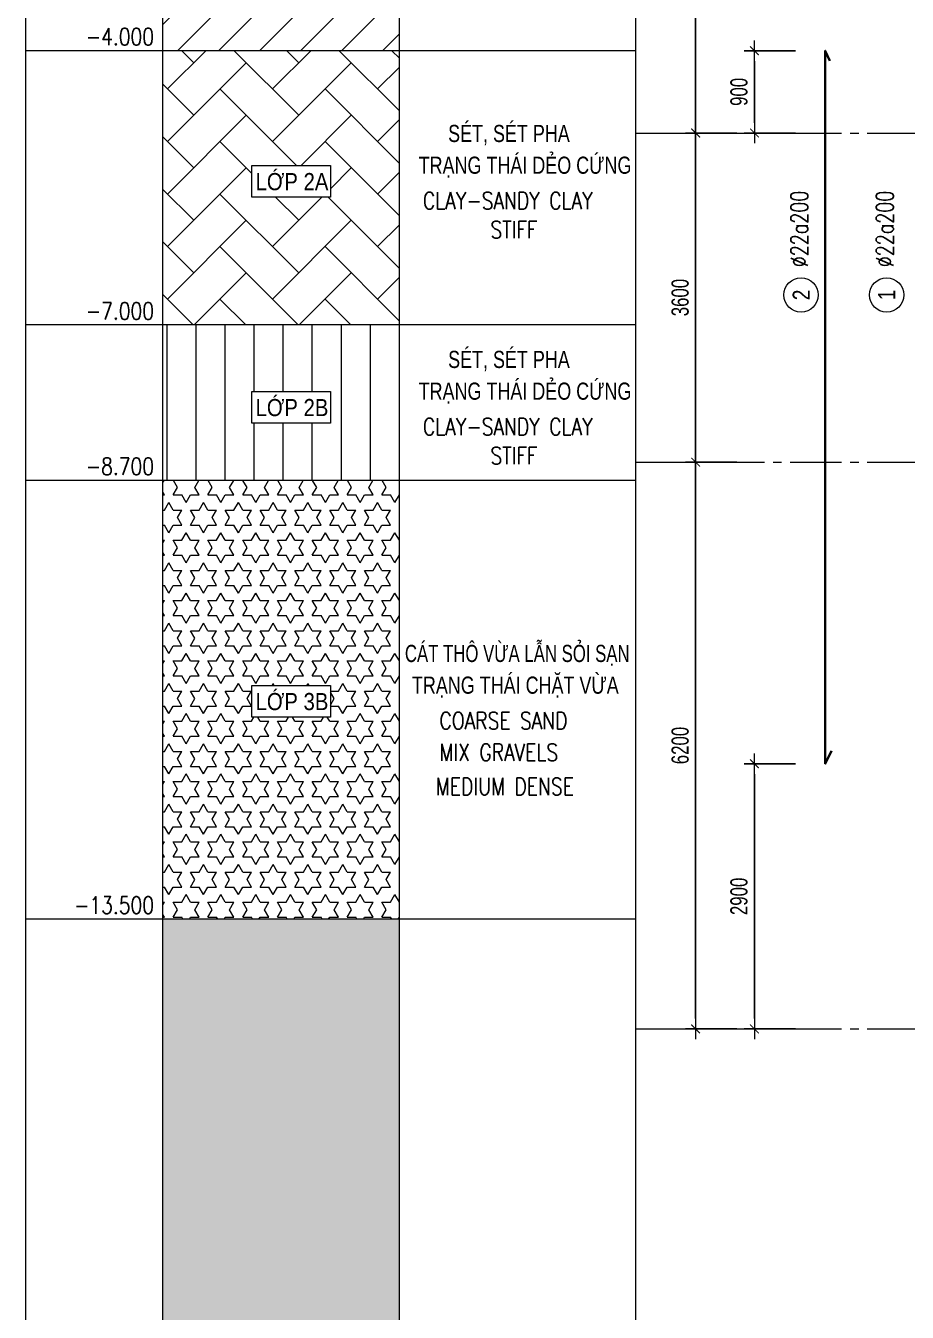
# Model space of a CAD drawing. Header units: millimetres. Extents: x -642477 to 1168880, y -27982 to 330379.
# Drawn here: x 926185 to 935834, y 82049 to 96122 of the extents above; entities that cross this region are included whole.
import ezdxf
from ezdxf.enums import TextEntityAlignment as Align

# ---------------------------------------------------------------- set-up
doc = ezdxf.new("R2010")
doc.units = ezdxf.units.MM
doc.linetypes.add('CENTER2', pattern=[1.125, 0.75, -0.125, 0.125, -0.125])
doc.layers.get('Defpoints').update_dxf_attribs({"color": 151, "lineweight": 9})
for name, color, linetype, lineweight in [('NDC_S_AXIS', 5, 'CENTER2', 13), ('NDC_S_CONTINUOUS', 3, 'Continuous', 20), ('NDC_S_DIM', 1, 'Continuous', 15), ('NDC_S_ENG TEXT', 2, 'Continuous', 20), ('NDC_S_HATCH MATERIAL', 8, 'Continuous', 13), ('NDC_S_REBAR', 4, 'Continuous', 35), ('NDC_S_VN TEXT', 7, 'Continuous', 20), ('NDC_S_VN TITLE', 6, 'Continuous', 35), ('rev_20200806', 1, 'Continuous', 20)]:
    doc.layers.add(name, color=color, linetype=linetype, lineweight=lineweight)
doc.layers.get('rev_20200806').off()
doc.styles.add('ARIAL', font='arial.ttf', dxfattribs={"width": 0.8})
doc.styles.add('NDC_ARIAL', font='arial.ttf', dxfattribs={"width": 0.85})
doc.styles.add('NDC_DIM', font='', dxfattribs={"width": 0.75})
doc.styles.add('NDC_EN TXT', font='romans.shx', dxfattribs={"width": 0.8})
doc.styles.add('NDC_ROMANS', font='romans.shx', dxfattribs={"width": 0.8, "bigfont": 'vns.shx'})
doc.styles.get('NDC_DIM').set_extended_font_data('Dotum')
doc.dimstyles.new('NDC_dim_75', dxfattribs={"dimscale": 75, "dimtxt": 2.5, "dimasz": 1.5, "dimexe": 1.5, "dimexo": 2.5, "dimgap": 1, "dimtad": 1, "dimdec": 0, "dimzin": 0, "dimdsep": 46, "dimtxsty": 'NDC_DIM', "dimblk": 'DIMMARK', "dimcen": 0.09, "dimdle": 1.2, "dimclrd": 1, "dimclre": 1, "dimclrt": 3, "dimadec": 0, "dimazin": 0, "dimtfac": 1, "dimtdec": 0, "dimtix": 1, "dimtofl": 0, "dimtmove": 0, "dimatfit": 3, "dimfxl": 6, "dimfxlon": 1, "dimtolj": 1, "dimtzin": 0, "dimarcsym": 0})

# ---------------------------------------------------------------- blocks, each defined once
blk = doc.blocks.new('DIMMARK')
at = {"layer": 'NDC_S_DIM', "color": 1}
blk.add_line((-1.5, 0), (1, 0), dxfattribs=at)
at = {"layer": 'NDC_S_DIM', "color": 2, "const_width": 0.1}
blk.add_lwpolyline([(-0.4242640687119285, -0.4242640687119285), (0.4242640687119285, 0.4242640687119285)], dxfattribs=at)
blk = doc.blocks.new('*D2165')
at = {"layer": 'Defpoints', "color": 0, "ltscale": 100, "transparency": 16777216}
for p in [(934431.2337683102, 99848.07378612798), (933517.1097547987, 94948.073786128), (934431.2337683102, 94948.073786128)]:
    blk.add_point(p, dxfattribs=at)
at = {"layer": 'NDC_S_DIM', "color": 1, "lineweight": -2, "ltscale": 100, "transparency": 16777216}
for p, q in [((933967.1097547987, 99848.07378612798), (933404.6097547987, 99848.07378612798)), ((933517.1097547987, 99735.57378612798), (933517.1097547987, 95060.573786128)), ((933967.1097547987, 94948.073786128), (933404.6097547987, 94948.073786128))]:
    blk.add_line(p, q, dxfattribs=at)
at = {"layer": 'NDC_S_DIM', "color": 1, "lineweight": -2, "ltscale": 100, "transparency": 16777216, "xscale": 112.5, "yscale": 112.5, "zscale": 112.5}
for p, rotation in [((933517.1097547987, 99848.07378612798), 90), ((933517.1097547987, 94948.073786128), 270)]:
    blk.add_blockref('DIMMARK', p, dxfattribs=dict(at, rotation=rotation))
at = {"layer": 'NDC_S_DIM', "color": 3, "ltscale": 100, "transparency": 16777216, "insert": (933348.2325499138, 97398.0737861277), "char_height": 187.5, "attachment_point": 5, "rotation": 90, "style": 'NDC_DIM'}
blk.add_mtext('\\A1;4900', dxfattribs=at)
blk = doc.blocks.new('*D2166')
at = {"layer": 'Defpoints', "color": 0, "ltscale": 100, "transparency": 16777216}
for p in [(934431.2337683102, 94948.073786128), (933517.1097547987, 91348.073786128), (934431.2337683102, 91348.073786128)]:
    blk.add_point(p, dxfattribs=at)
at = {"layer": 'NDC_S_DIM', "color": 1, "lineweight": -2, "ltscale": 100, "transparency": 16777216}
for p, q in [((933967.1097547987, 94948.073786128), (933404.6097547987, 94948.073786128)), ((933517.1097547987, 94835.573786128), (933517.1097547987, 91460.573786128)), ((933967.1097547987, 91348.073786128), (933404.6097547987, 91348.073786128))]:
    blk.add_line(p, q, dxfattribs=at)
at = {"layer": 'NDC_S_DIM', "color": 1, "lineweight": -2, "ltscale": 100, "transparency": 16777216, "xscale": 112.5, "yscale": 112.5, "zscale": 112.5}
for p, rotation in [((933517.1097547987, 94948.073786128), 90), ((933517.1097547987, 91348.073786128), 270)]:
    blk.add_blockref('DIMMARK', p, dxfattribs=dict(at, rotation=rotation))
at = {"layer": 'NDC_S_DIM', "color": 3, "ltscale": 100, "transparency": 16777216, "insert": (933348.2325499138, 93148.07378612773), "char_height": 187.5, "attachment_point": 5, "rotation": 90, "style": 'NDC_DIM'}
blk.add_mtext('\\A1;3600', dxfattribs=at)
blk = doc.blocks.new('*D2167')
at = {"layer": 'Defpoints', "color": 0, "ltscale": 100, "transparency": 16777216}
for p in [(934431.2337683102, 91348.073786128), (933517.1097547987, 85148.073786128), (934431.2337683102, 85148.073786128)]:
    blk.add_point(p, dxfattribs=at)
at = {"layer": 'NDC_S_DIM', "color": 1, "lineweight": -2, "ltscale": 100, "transparency": 16777216}
for p, q in [((933967.1097547987, 91348.073786128), (933404.6097547987, 91348.073786128)), ((933517.1097547987, 91235.573786128), (933517.1097547987, 85260.573786128)), ((933967.1097547987, 85148.073786128), (933404.6097547987, 85148.073786128))]:
    blk.add_line(p, q, dxfattribs=at)
at = {"layer": 'NDC_S_DIM', "color": 1, "lineweight": -2, "ltscale": 100, "transparency": 16777216, "xscale": 112.5, "yscale": 112.5, "zscale": 112.5}
for p, rotation in [((933517.1097547987, 91348.073786128), 90), ((933517.1097547987, 85148.073786128), 270)]:
    blk.add_blockref('DIMMARK', p, dxfattribs=dict(at, rotation=rotation))
at = {"layer": 'NDC_S_DIM', "color": 3, "ltscale": 100, "transparency": 16777216, "insert": (933348.2325499138, 88248.07378612773), "char_height": 187.5, "attachment_point": 5, "rotation": 90, "style": 'NDC_DIM'}
blk.add_mtext('\\A1;6200', dxfattribs=at)
blk = doc.blocks.new('*D2154')
at = {"layer": 'Defpoints', "color": 0, "ltscale": 100, "transparency": 16777216}
for p in [(934935.4551488901, 88048.073786128), (934160.6989906763, 85148.073786128), (934935.4551488901, 85148.073786128)]:
    blk.add_point(p, dxfattribs=at)
at = {"layer": 'NDC_S_DIM', "color": 1, "lineweight": -2, "ltscale": 100, "transparency": 16777216}
for p, q in [((934610.6989906763, 88048.073786128), (934048.1989906763, 88048.073786128)), ((934160.6989906763, 87935.573786128), (934160.6989906763, 85260.573786128)), ((934610.6989906763, 85148.073786128), (934048.1989906763, 85148.073786128))]:
    blk.add_line(p, q, dxfattribs=at)
at = {"layer": 'NDC_S_DIM', "color": 1, "lineweight": -2, "ltscale": 100, "transparency": 16777216, "xscale": 112.5, "yscale": 112.5, "zscale": 112.5}
for p, rotation in [((934160.6989906763, 88048.073786128), 90), ((934160.6989906763, 85148.073786128), 270)]:
    blk.add_blockref('DIMMARK', p, dxfattribs=dict(at, rotation=rotation))
at = {"layer": 'NDC_S_DIM', "color": 3, "ltscale": 100, "transparency": 16777216, "insert": (933991.8217857914, 86598.07378612773), "char_height": 187.5, "attachment_point": 5, "rotation": 90, "style": 'NDC_DIM'}
blk.add_mtext('\\A1;2900', dxfattribs=at)
blk = doc.blocks.new('*D2155')
at = {"layer": 'Defpoints', "color": 0, "ltscale": 100, "transparency": 16777216}
for p in [(934935.4551488901, 95848.073786128), (934160.6989906763, 94948.073786128), (934935.4551488901, 94948.073786128)]:
    blk.add_point(p, dxfattribs=at)
at = {"layer": 'NDC_S_DIM', "color": 1, "lineweight": -2, "ltscale": 100, "transparency": 16777216}
for p, q in [((934610.6989906763, 95848.073786128), (934048.1989906763, 95848.073786128)), ((934160.6989906763, 95735.573786128), (934160.6989906763, 95060.573786128)), ((934610.6989906763, 94948.073786128), (934048.1989906763, 94948.073786128))]:
    blk.add_line(p, q, dxfattribs=at)
at = {"layer": 'NDC_S_DIM', "color": 1, "lineweight": -2, "ltscale": 100, "transparency": 16777216, "xscale": 112.5, "yscale": 112.5, "zscale": 112.5}
for p, rotation in [((934160.6989906763, 95848.073786128), 90), ((934160.6989906763, 94948.073786128), 270)]:
    blk.add_blockref('DIMMARK', p, dxfattribs=dict(at, rotation=rotation))
at = {"layer": 'NDC_S_DIM', "color": 3, "ltscale": 100, "transparency": 16777216, "insert": (933991.8217857914, 95398.07378612773), "char_height": 187.5, "attachment_point": 5, "rotation": 90, "style": 'NDC_DIM'}
blk.add_mtext('\\A1;900', dxfattribs=at)
blk = doc.blocks.new('HK6')
at = {"layer": 'NDC_S_HATCH MATERIAL', "ltscale": 100}
h = blk.add_hatch(dxfattribs=at)
h.set_pattern_fill('ANSI31', color=256, scale=100)
h.set_pattern_definition([(45, (58959.74348190596, -109397.5449672809), (-224.5064030267288, 224.5064030267288), [])])
h.paths.add_polyline_path([(4089.456360397133, -5762.715489423335), (1499.999999999913, -5762.715489423277), (1499.999999999854, -8062.71548942343), (4089.456360397075, -8062.71548942343)])
h.paths.add_polyline_path([(2498.891214473872, -7063.765829628974), (2498.891214473872, -6717.399284798244), (3277.296929632546, -6717.399284798244), (3277.296929632546, -7063.765829628974)], flags=16)
h = blk.add_hatch(dxfattribs=at)
h.set_pattern_fill('AR-HBONE', color=256, scale=4)
h.set_pattern_definition([(45, (178280.0632281844, 325898.696344176), (5.684341886080801e-14, 574.7363917484258), [1219.2, -406.4]), (135, (178567.4312281843, 326186.064344176), (5.684341886080801e-14, 574.7363917484258), [1219.2, -406.4])])
h.paths.add_polyline_path([(4089.456360397075, -8062.71548942331), (1499.999999999854, -8062.71548942331), (1499.999999999767, -11062.71548942346), (4089.456360396958, -11062.71548942346)])
h.paths.add_polyline_path([(2474.117060172721, -9663.50981643171), (2474.117060172721, -9317.14327160098), (3333.816688645049, -9317.14327160098), (3333.816688645049, -9663.50981643171)], flags=16)
h = blk.add_hatch(dxfattribs=at)
h.set_pattern_fill('ANSI31', color=256, scale=100, angle=45)
h.set_pattern_definition([(90, (-230823.0575568034, -37694.05959346882), (-317.5, 0), [])])
h.paths.add_polyline_path([(4089.456360397046, -11062.71548942335), (1499.999999999825, -11062.71548942335), (1499.999999999767, -12762.71548942335), (4089.456360396958, -12762.71548942335)])
h.paths.add_polyline_path([(2474.117060172721, -12135.1790353761), (2474.117060172721, -11788.81249054537), (3333.816688645049, -11788.81249054537), (3333.816688645049, -12135.1790353761)], flags=16)
h = blk.add_hatch(dxfattribs=at)
h.set_pattern_fill('STARS', color=256, scale=30)
h.set_pattern_definition([(0, (-230823.0575568034, -37694.05959346882), (0, 164.977839462), [95.25, -95.25]), (59.99999999999999, (-230823.0575568034, -37694.05959346882), (-142.8750000355628, 82.488919731), [95.25, -95.25]), (120, (-230775.4325568034, -37611.57067335681), (-142.8750000355628, -82.48891973099995), [95.24999999999997, -95.24999999999997])])
h.paths.add_polyline_path([(4089.456360397046, -12762.71548942346), (1499.999999999825, -12762.71548942346), (1499.999999999767, -17562.71548942335), (4089.456360396958, -17562.71548942335)])
h.paths.add_polyline_path([(2474.117060172721, -15351.13752050981), (2474.117060172721, -15004.77097567908), (3333.816688645049, -15004.77097567908), (3333.816688645049, -15351.13752050981)], flags=16)
h = blk.add_hatch(dxfattribs=at)
h.set_pattern_fill('AR-CONC', color=256, scale=4)
h.set_pattern_definition([(49.99999999999999, (178280.0632281844, 319441.3614444541), (728.738675984016, -63.75634215561234), [76.2, -838.2]), (355, (178280.0632281844, 319441.3614444541), (-140.9736856998774, 764.2273809561406), [60.96, -670.56233668]), (100.4514447, (178340.7912561843, 319436.048430454), (587.7649883614131, 700.4710076487804), [64.76003519999998, -712.3609783999998]), (46.18420000000002, (178280.0632281844, 319644.561444454), (1084.31616356852, -168.1693117309086), [114.2999999999998, -1257.299999999996]), (96.63555760999992, (178370.4228281843, 319630.547444454), (949.616536206012, 989.7044983908861), [97.14009256, -1068.54243264]), (351.1841511700001, (178280.0632281844, 319644.561444454), (949.6165362599081, 989.7044983421306), [91.43986828, -1005.83892768]), (21, (178381.6632281843, 319593.7614444541), (606.4575650765299, -409.0607927483504), [76.2, -838.2]), (326.0000000000001, (178381.6632281843, 319593.7614444541), (247.2081133905883, 736.7518644892771), [60.96, -670.56]), (71.45144499999999, (178432.2013585843, 319559.6730448541), (853.6656771148646, 327.691075543621), [64.7600352, -712.3597503999999]), (37.50000000000001, (178280.0632281844, 319441.3614444541), (12.35441300236727, 338.2201554926124), [0, -662.432, 0, -680.72, 0, -673.1]), (7.499999999999999, (178280.0632281844, 319441.3614444541), (267.278650041223, 400.722299272478), [0, -388.112, 0, -647.192, 0, -256.54]), (327.5, (178053.4952281843, 319441.3614444541), (542.3623806674856, -22.91497597069377), [0, -254, 0, -792.48, 0, -1051.56]), (317.5, (177951.8952281844, 319441.3614444541), (592.5167255440722, 101.7059641333321), [0, -330.2, 0, -526.288, 0, -746.76])])
h.paths.add_polyline_path([(4089.4563603969, -17562.71548942346), (1499.99999999968, -17562.71548942346), (1499.999999999331, -37562.71548942346), (4089.456360396493, -37562.71548942346)])
h.paths.add_polyline_path([(3277.296929632546, -27030.9054438158), (3277.296929632546, -27377.27198864653), (2498.891214473872, -27377.27198864653), (2498.891214473872, -27030.9054438158)], flags=16)
at = {"layer": 'NDC_S_CONTINUOUS'}
for p, q in [((-7.566995918750763e-10, -40177.9959513066), (0, 0)), ((1499.999999999243, -40177.99595130658), (1500.000000000029, 0)), ((6678.912720793684, -40177.99595130654), (6678.912720794528, 0)), ((4089.456360396405, -40177.99595130657), (4089.456360397162, -4062.715489423485)), ((1499.999999999767, -8062.715489423415), (-2.037268131971359e-10, -8062.715489423357)), ((6678.912720794324, -8062.715489423474), (1499.999999999767, -8062.715489423415)), ((6678.912720794324, -8062.715489423357), (1499.999999999767, -8062.715489423299)), ((1499.99999999837, -11062.71548942346), (-2.619344741106033e-10, -11062.71548942346)), ((6678.912720794237, -11062.71548942346), (1499.99999999837, -11062.71548942346)), ((6678.912720794237, -11062.7154894234), (1499.99999999837, -11062.71548942334)), ((1499.99999999837, -12762.71548942346), (-2.619344741106033e-10, -12762.71548942346)), ((6678.912720794237, -12762.71548942346), (1499.99999999837, -12762.71548942346)), ((6678.912720794237, -12762.7154894234), (1499.99999999837, -12762.71548942334)), ((1499.99999999837, -17562.71548942346), (-2.619344741106033e-10, -17562.71548942346)), ((6678.912720794237, -17562.71548942346), (1499.99999999837, -17562.71548942346)), ((6678.912720794237, -17562.7154894234), (1499.99999999837, -17562.71548942334))]:
    blk.add_line(p, q, dxfattribs=at)
at = {"layer": 'NDC_S_DIM'}
for points in [[(2474.117060172721, -9317.14327160098), (3333.816688645049, -9317.14327160098), (3333.816688645049, -9663.50981643171), (2474.117060172721, -9663.50981643171)], [(2474.117060172721, -11788.81249054537), (3333.816688645049, -11788.81249054537), (3333.816688645049, -12135.1790353761), (2474.117060172721, -12135.1790353761)], [(2474.117060172721, -15004.77097567908), (3333.816688645049, -15004.77097567908), (3333.816688645049, -15351.13752050981), (2474.117060172721, -15351.13752050981)]]:
    blk.add_lwpolyline(points, close=True, dxfattribs=at)
at = {"layer": 'NDC_S_ENG TEXT', "style": 'NDC_ROMANS', "width": 0.8}
for s, p in [('-4.000', (1404.325280820951, -7909.440236832528)), ('-7.000', (1404.325280820252, -10909.44023683257)), ('-8.700', (1404.325280820252, -12609.44023683257)), ('-13.500', (1404.325280820252, -17409.44023683257))]:
    blk.add_text(s, height=187.5, dxfattribs=at).set_placement(p, align=Align.MIDDLE_RIGHT)
at = {"layer": 'NDC_S_VN TEXT'}
for s, style, width, p in [('SÉT, SÉT PHA', 'NDC_ARIAL', 0.75, (4622.84605216785, -8967.722957672355)), ('TRẠNG THÁI DẺO CỨNG', 'NDC_ARIAL', 0.75, (4300.328151180787, -9314.843701424114)), ('CLAY-SANDY CLAY', 'NDC_EN TXT', 0.8, (4347.639982761291, -9702.939940178105)), ('STIFF', 'NDC_EN TXT', 0.8, (5086.950530165748, -10020.30464373952)), ('SÉT, SÉT PHA', 'NDC_ARIAL', 0.75, (4622.84605216785, -11439.39217661674)), ('TRẠNG THÁI DẺO CỨNG', 'NDC_ARIAL', 0.75, (4300.328151180787, -11786.5129203685)), ('CLAY-SANDY CLAY', 'NDC_EN TXT', 0.8, (4347.639982761291, -12174.60915912249)), ('STIFF', 'NDC_EN TXT', 0.8, (5086.950530165748, -12491.9738626839)), ('CÁT THÔ VỪA LẪN SỎI SẠN', 'NDC_ARIAL', 0.7, (4149.944261069322, -14655.35066175045)), ('TRẠNG THÁI CHẶT VỪA', 'NDC_ARIAL', 0.75, (4226.939394402696, -15002.47140550221)), ('COARSE SAND', 'NDC_EN TXT', 0.8, (4528.358261841757, -15390.5676442562)), ('MIX GRAVELS', 'NDC_EN TXT', 0.8, (4528.358261841757, -15736.87169486265)), ('MEDIUM DENSE', 'NDC_EN TXT', 0.8, (4488.220695272961, -16111.22111715124))]:
    blk.add_text(s, height=187.5, dxfattribs=dict(at, style=style, width=width)).set_placement(p, align=Align.MIDDLE_LEFT)
at = {"layer": 'NDC_S_VN TITLE', "style": 'NDC_ARIAL', "width": 0.85}
for s, p in [('LỚP 2A', (2914.151473678707, -9471.170023054212)), ('LỚP 2B', (2914.151473678707, -11942.8392419986)), ('LỚP 3B', (2914.151473678707, -15158.79772713231))]:
    blk.add_text(s, height=187.5, dxfattribs=at).set_placement(p, align=Align.MIDDLE)

msp = doc.modelspace()

# ---------------------------------------------------------------- linework, layer by layer
at = {"layer": 'NDC_S_AXIS', "ltscale": 750}
for p, q in [((932864.3130903929, 94948.07378612798), (946306.4103809369, 94948.07378612798)), ((932864.3130903929, 91348.07378612798), (946306.4103809369, 91348.07378612798)), ((932864.3130903929, 85148.07378612798), (946306.4103809369, 85148.07378612798))]:
    msp.add_line(p, q, dxfattribs=at)
at = {"layer": 'NDC_S_DIM'}
for centre in [(934671.3158964261, 93177.11908911339), (935607.7038277914, 93177.11908911339)]:
    msp.add_circle(centre, 187.5, dxfattribs=at)
at = {"layer": 'NDC_S_REBAR', "ltscale": 80}
msp.add_lwpolyline([(935004.0236379541, 88188.9858050183), (934935.4551488897, 88048.07378612798), (934935.4551488897, 95848.07378612798), (934986.1770729595, 95738.12583984104)], dxfattribs=at)

# ---------------------------------------------------------------- block references
at = {"layer": 'rev_20200806'}
msp.add_blockref('HK6', (926185.4003695985, 103910.7892755513), dxfattribs=at)

# ---------------------------------------------------------------- texts
at = {"layer": 'NDC_S_VN TEXT', "color": 3, "style": 'NDC_EN TXT', "width": 0.75}
for p in [(934745.6884841847, 93479.5116514264), (935682.07641555, 93479.5116514264)]:
    msp.add_text('%%C22a200', height=187.5, rotation=90, dxfattribs=at).set_placement(p)
at = {"layer": 'NDC_S_VN TEXT', "color": 7, "style": 'ARIAL', "width": 0.8}
for s, p in [('2', (934671.3158964261, 93177.11908911339)), ('1', (935607.7038277914, 93177.11908911339))]:
    msp.add_text(s, height=187.5, rotation=90, dxfattribs=at).set_placement(p, align=Align.MIDDLE)

# ---------------------------------------------------------------- dimensions: what is measured, and where the dimension line sits
at = {"layer": 'NDC_S_DIM', "ltscale": 100}
for base, p1, p2, picture, middle in [((933517.1097547987, 94948.073786128), (934431.2337683097, 99848.07378612792), (934431.2337683097, 94948.07378612798), '*D2165', (933348.2325499138, 97398.0737861277)), ((934160.6989906763, 94948.073786128), (934935.4551488897, 95848.07378612798), (934935.4551488897, 94948.07378612798), '*D2155', (933991.8217857914, 95398.07378612773)), ((933517.1097547987, 91348.073786128), (934431.2337683097, 94948.07378612798), (934431.2337683097, 91348.07378612798), '*D2166', (933348.2325499138, 93148.07378612773)), ((933517.1097547987, 85148.073786128), (934431.2337683097, 91348.07378612798), (934431.2337683097, 85148.07378612798), '*D2167', (933348.2325499138, 88248.07378612773)), ((934160.6989906763, 85148.073786128), (934935.4551488897, 88048.07378612798), (934935.4551488897, 85148.07378612798), '*D2154', (933991.8217857914, 86598.07378612773))]:
    dim = msp.add_linear_dim(base=base, p1=p1, p2=p2, angle=90, dimstyle='NDC_dim_75', dxfattribs=at)
    dim.commit()
    dim.dimension.update_dxf_attribs({"geometry": picture, "text_midpoint": middle})

doc.saveas('drawing.dxf')
